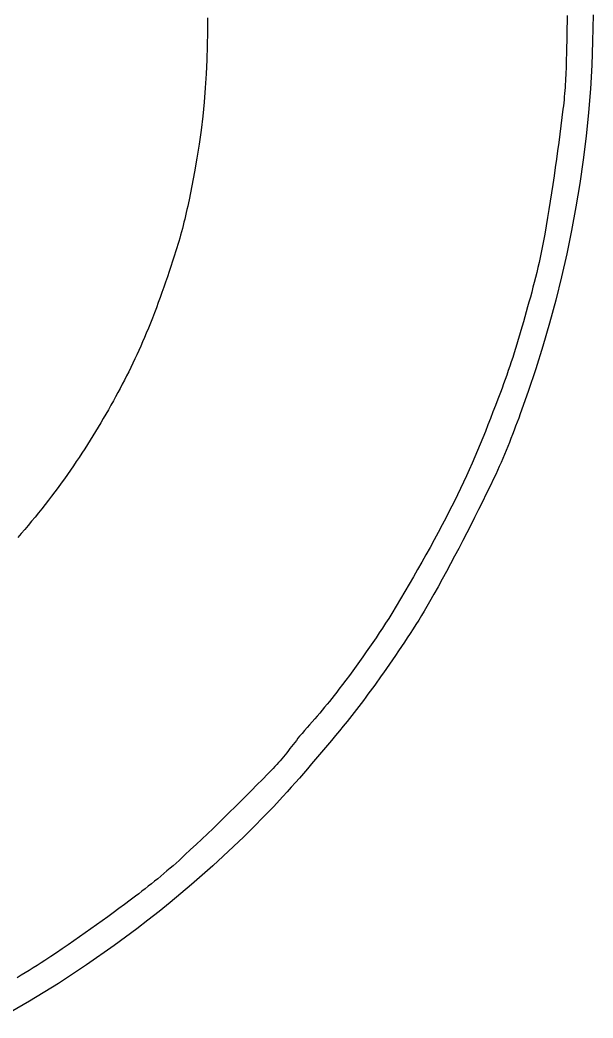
# Model space of a CAD drawing. Extents: x 29 to 1430, y 34 to 1434.
# Drawn here: x 1082 to 1430, y 122 to 728 of the extents above; entities that cross this region are included whole.
import ezdxf

# ---------------------------------------------------------------- set-up
doc = ezdxf.new("R2010")
doc.units = 0
doc.header["$MEASUREMENT"] = 0
doc.layers.get('0').update_dxf_attribs({"linetype": 'CONTINUOUS'})

msp = doc.modelspace()

# ---------------------------------------------------------------- linework, layer by layer
at = {"color": 0, "true_color": 0x000000}
for points in [[(1196.1, 728.95), (1196.15, 720.43), (1196.05, 711.89), (1195.79, 703.36), (1195.38, 694.83), (1194.82, 686.31), (1194.1, 677.78), (1193.24, 669.27), (1192.23, 660.77), (1191.07, 652.28), (1189.77, 643.81), (1188.32, 635.35), (1186.73, 626.92), (1185, 618.5), (1184.58, 616.54), (1184.15, 614.59), (1183.71, 612.64), (1183.27, 610.68), (1182.81, 608.73), (1182.35, 606.78), (1181.87, 604.84), (1181.38, 602.9), (1180.89, 600.96), (1180.37, 599.02), (1179.85, 597.09), (1179.31, 595.16), (1178.76, 593.24), (1178.19, 591.32), (1177.6, 589.41), (1177, 587.5), (1175.98, 584.34), (1174.95, 581.18), (1173.91, 578.02), (1172.86, 574.87), (1171.8, 571.72), (1170.73, 568.58), (1169.64, 565.44), (1168.53, 562.3), (1167.41, 559.18), (1166.27, 556.06), (1165.11, 552.94), (1163.93, 549.84), (1162.73, 546.74), (1161.51, 543.65), (1160.27, 540.57), (1159, 537.5), (1157.89, 534.87), (1156.76, 532.26), (1155.61, 529.65), (1154.44, 527.04), (1153.25, 524.45), (1152.04, 521.87), (1150.81, 519.29), (1149.57, 516.73), (1148.3, 514.17), (1147.02, 511.62), (1145.72, 509.08), (1144.41, 506.54), (1143.08, 504.02), (1141.74, 501.5), (1140.37, 499), (1139, 496.5), (1137.5, 493.8), (1135.98, 491.11), (1134.44, 488.43), (1132.9, 485.76), (1131.33, 483.1), (1129.75, 480.44), (1128.16, 477.8), (1126.54, 475.16), (1124.91, 472.54), (1123.27, 469.92), (1121.6, 467.32), (1119.92, 464.73), (1118.22, 462.15), (1116.5, 459.59), (1114.76, 457.04), (1113, 454.5), (1111.13, 451.84), (1109.24, 449.2), (1107.33, 446.56), (1105.41, 443.94), (1103.47, 441.33), (1101.51, 438.74), (1099.53, 436.15), (1097.54, 433.58), (1095.53, 431.02), (1093.5, 428.48), (1091.46, 425.95), (1089.4, 423.43), (1087.32, 420.93), (1085.23, 418.44), (1083.12, 415.96), (1081, 413.5)], [(1414.53, 730.19), (1414.48, 726.38), (1414.41, 722.57), (1414.34, 718.75), (1414.26, 714.94), (1414.17, 711.12), (1414.09, 707.31), (1414, 703.5), (1413.96, 701.62), (1413.9, 699.74), (1413.84, 697.86), (1413.77, 695.98), (1413.69, 694.1), (1413.6, 692.23), (1413.5, 690.35), (1413.39, 688.47), (1413.26, 686.6), (1413.13, 684.72), (1412.98, 682.85), (1412.81, 680.97), (1412.63, 679.1), (1412.44, 677.23), (1412.23, 675.37), (1412, 673.5), (1411.36, 668.42), (1410.71, 663.35), (1410.05, 658.27), (1409.39, 653.19), (1408.71, 648.12), (1408.02, 643.05), (1407.31, 637.98), (1406.59, 632.91), (1405.85, 627.84), (1405.09, 622.78), (1404.31, 617.72), (1403.5, 612.67), (1402.67, 607.62), (1401.81, 602.57), (1400.92, 597.53), (1400, 592.5), (1399.42, 589.46), (1398.8, 586.43), (1398.16, 583.41), (1397.49, 580.39), (1396.79, 577.38), (1396.07, 574.37), (1395.33, 571.37), (1394.57, 568.37), (1393.79, 565.37), (1392.99, 562.38), (1392.18, 559.39), (1391.36, 556.41), (1390.53, 553.43), (1389.69, 550.45), (1388.85, 547.47), (1388, 544.5), (1387.22, 541.78), (1386.43, 539.07), (1385.63, 536.36), (1384.82, 533.65), (1384, 530.94), (1383.17, 528.24), (1382.32, 525.54), (1381.46, 522.85), (1380.59, 520.16), (1379.7, 517.47), (1378.79, 514.8), (1377.87, 512.12), (1376.93, 509.46), (1375.97, 506.8), (1375, 504.15), (1374, 501.5), (1372.5, 497.57), (1371, 493.65), (1369.49, 489.72), (1367.96, 485.8), (1366.43, 481.89), (1364.88, 477.98), (1363.31, 474.08), (1361.72, 470.19), (1360.11, 466.3), (1358.47, 462.43), (1356.81, 458.57), (1355.12, 454.72), (1353.39, 450.89), (1351.63, 447.08), (1349.84, 443.28), (1348, 439.5), (1345.71, 434.89), (1343.38, 430.3), (1341.03, 425.72), (1338.64, 421.16), (1336.23, 416.61), (1333.78, 412.07), (1331.31, 407.56), (1328.81, 403.05), (1326.29, 398.56), (1323.74, 394.09), (1321.17, 389.62), (1318.58, 385.17), (1315.96, 380.74), (1313.33, 376.31), (1310.67, 371.9), (1308, 367.5), (1306.16, 364.52), (1304.29, 361.56), (1302.4, 358.61), (1300.47, 355.69), (1298.53, 352.77), (1296.56, 349.88), (1294.57, 346.99), (1292.56, 344.12), (1290.53, 341.26), (1288.49, 338.41), (1286.44, 335.57), (1284.37, 332.74), (1282.29, 329.92), (1280.2, 327.11), (1278.1, 324.3), (1276, 321.5), (1274.59, 319.65), (1273.16, 317.81), (1271.72, 315.98), (1270.26, 314.16), (1268.79, 312.36), (1267.3, 310.56), (1265.81, 308.78), (1264.3, 307), (1262.78, 305.24), (1261.25, 303.47), (1259.72, 301.72), (1258.18, 299.97), (1256.64, 298.22), (1255.1, 296.48), (1253.55, 294.74), (1252, 293)], [(1430.25, 730.6), (1430, 714.5), (1429.46, 700.12), (1428.62, 685.73), (1427.46, 671.37), (1426.01, 657.01), (1424.26, 642.69), (1422.21, 628.39), (1419.86, 614.13), (1417.23, 599.91), (1414.31, 585.74), (1411.1, 571.63), (1407.61, 557.58), (1403.83, 543.6), (1399.78, 529.7), (1395.46, 515.87), (1390.86, 502.14), (1386, 488.5), (1385.09, 486.03), (1384.17, 483.56), (1383.25, 481.09), (1382.31, 478.62), (1381.37, 476.16), (1380.42, 473.7), (1379.45, 471.25), (1378.47, 468.8), (1377.48, 466.36), (1376.47, 463.92), (1375.44, 461.5), (1374.39, 459.08), (1373.33, 456.67), (1372.24, 454.27), (1371.13, 451.88), (1370, 449.5), (1367.7, 444.74), (1365.38, 440), (1363.05, 435.25), (1360.7, 430.52), (1358.33, 425.79), (1355.95, 421.08), (1353.55, 416.37), (1351.13, 411.67), (1348.69, 406.98), (1346.23, 402.31), (1343.74, 397.64), (1341.24, 392.99), (1338.72, 388.35), (1336.17, 383.72), (1333.6, 379.1), (1331, 374.5), (1329.4, 371.72), (1327.77, 368.96), (1326.11, 366.22), (1324.43, 363.49), (1322.72, 360.77), (1320.99, 358.07), (1319.24, 355.38), (1317.47, 352.7), (1315.69, 350.03), (1313.9, 347.37), (1312.1, 344.72), (1310.28, 342.07), (1308.47, 339.42), (1306.64, 336.78), (1304.82, 334.14), (1303, 331.5), (1301.69, 329.61), (1300.36, 327.73), (1299.03, 325.86), (1297.68, 323.99), (1296.32, 322.14), (1294.96, 320.28), (1293.59, 318.44), (1292.21, 316.6), (1290.82, 314.76), (1289.43, 312.93), (1288.03, 311.1), (1286.63, 309.28), (1285.22, 307.46), (1283.82, 305.64), (1282.41, 303.82), (1281, 302)], [(1281, 302), (1278.61, 299.12), (1276.22, 296.23), (1273.83, 293.35), (1271.43, 290.47), (1269.03, 287.59), (1266.63, 284.72), (1264.21, 281.86), (1261.79, 279), (1259.36, 276.15), (1256.92, 273.3), (1254.47, 270.47), (1252, 267.65), (1249.53, 264.84), (1247.03, 262.05), (1244.53, 259.27), (1242, 256.5), (1236.17, 250.25), (1230.25, 244.07), (1224.25, 237.97), (1218.16, 231.95), (1211.99, 226), (1205.74, 220.14), (1199.42, 214.36), (1193.02, 208.65), (1186.55, 203.03), (1180.01, 197.49), (1173.41, 192.03), (1166.74, 186.66), (1160.01, 181.37), (1153.23, 176.16), (1146.39, 171.04), (1139.5, 166), (1122.76, 154.29), (1105.65, 143.04), (1088.18, 132.28), (1070.37, 122.02)], [(1252, 293), (1251.05, 291.74), (1250.1, 290.49), (1249.14, 289.23), (1248.18, 287.98), (1247.22, 286.72), (1246.25, 285.48), (1245.27, 284.24), (1244.29, 283), (1243.3, 281.78), (1242.29, 280.56), (1241.28, 279.35), (1240.25, 278.16), (1239.21, 276.97), (1238.16, 275.8), (1237.09, 274.64), (1236, 273.5), (1232.74, 270.13), (1229.47, 266.78), (1226.19, 263.44), (1222.9, 260.1), (1219.59, 256.78), (1216.28, 253.47), (1212.95, 250.17), (1209.61, 246.88), (1206.26, 243.61), (1202.9, 240.34), (1199.53, 237.09), (1196.15, 233.85), (1192.75, 230.62), (1189.34, 227.4), (1185.93, 224.19), (1182.5, 221), (1180.71, 219.35), (1178.9, 217.7), (1177.08, 216.08), (1175.25, 214.46), (1173.41, 212.85), (1171.56, 211.26), (1169.69, 209.68), (1167.82, 208.12), (1165.94, 206.56), (1164.05, 205.02), (1162.14, 203.48), (1160.23, 201.96), (1158.31, 200.46), (1156.38, 198.96), (1154.45, 197.47), (1152.5, 196), (1149.13, 193.47), (1145.75, 190.95), (1142.36, 188.44), (1138.97, 185.94), (1135.57, 183.46), (1132.15, 180.98), (1128.73, 178.52), (1125.3, 176.07), (1121.86, 173.64), (1118.41, 171.21), (1114.95, 168.81), (1111.48, 166.41), (1108, 164.04), (1104.51, 161.67), (1101.01, 159.33), (1097.5, 157), (1095.13, 155.45), (1092.75, 153.92), (1090.36, 152.41), (1087.96, 150.91), (1085.55, 149.43), (1083.12, 147.96), (1080.69, 146.51)]]:
    msp.add_lwpolyline(points, dxfattribs=at)

doc.saveas('drawing.dxf')
